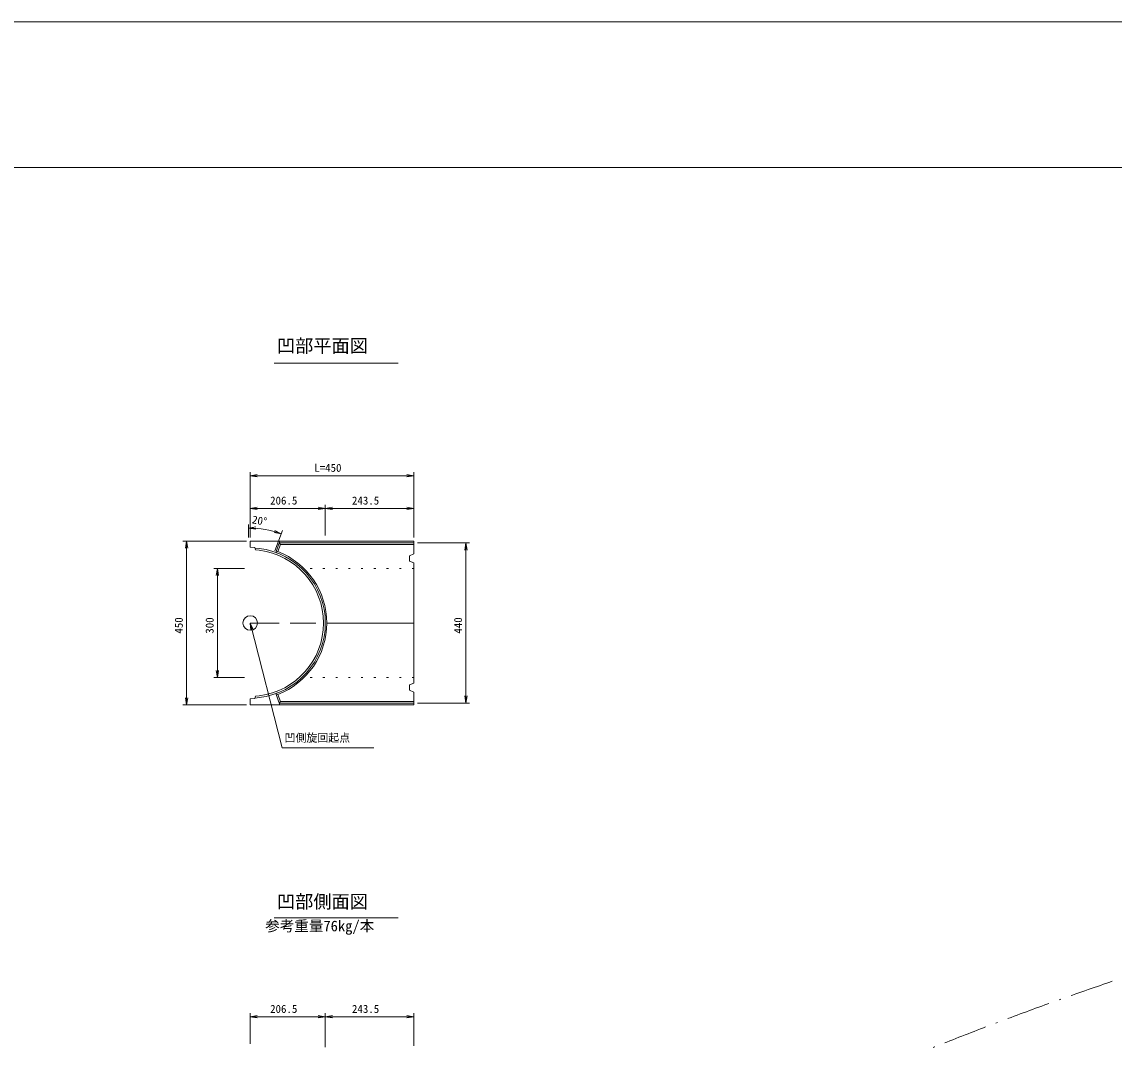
# Model space of a CAD drawing. Units: millimetres, scale not verified. Extents: x 43 to 84043, y -1 to 59399.
# Drawn here: x 42043 to 57056, y 45295 to 59399 of the extents above; entities that cross this region are included whole.
import ezdxf
from ezdxf.enums import TextEntityAlignment as Align

# ---------------------------------------------------------------- set-up
doc = ezdxf.new("R2010")
doc.units = ezdxf.units.MM
doc.header["$LTSCALE"] = 100
for name, pattern in [('CHAIN', [18.5, 12, -1.5, 3.5, -1.5]), ('DASHED_DOTTED', [9.25, 6, -1.5, 0.25, -1.5]), ('DOTTED', [1.75, 0.25, -1.5])]:
    doc.linetypes.add(name, pattern=pattern)
for name, color, linetype, lineweight in [('0_2', 7, 'Continuous', 18), ('D-STR-DIM（寸法）', 7, 'Continuous', 18), ('D-STR-HTXT（旗揚げ）', 4, 'Continuous', 18), ('D-STR-STR2（構造物）', 7, 'Continuous', 18), ('D-STR-STRn（構造物）', 7, 'Continuous', 18), ('D-STR（構造物外形線）', 1, 'Continuous', 18), ('D-TTL(外枠）', 2, 'Continuous', 18), ('DEFPOINTS_3', 8, 'Continuous', 18)]:
    doc.layers.add(name, color=color, linetype=linetype, lineweight=lineweight)
doc.layers.add('D-STR-TXT（文字）', color=7, linetype='Continuous')
doc.layers.add('D-TTL-TXT（文字）', color=7, linetype='Continuous')
doc.styles.add('ＭＳ ゴシック', font='')
doc.styles.get('ＭＳ ゴシック').set_extended_font_data('MS Gothic')

msp = doc.modelspace()

# ---------------------------------------------------------------- linework, layer by layer
at = {"layer": '0_2'}
for p, q in [((45181.9, 53162.3), (45279.4, 53178.5)), ((45279.4, 53146), (45181.9, 53162.3)), ((45181.9, 53162.3), (45194.9, 53162.3)), ((47334.4, 53178.5), (47431.9, 53162.3)), ((47431.9, 53162.3), (47334.4, 53146)), ((47431.9, 53162.3), (47418.9, 53162.3)), ((45181.9, 52712.3), (45279.4, 52728.5)), ((45279.4, 52696), (45181.9, 52712.3)), ((45181.9, 52712.3), (45194.9, 52712.3)), ((46116.9, 52728.5), (46214.4, 52712.3)), ((46214.4, 52712.3), (46116.9, 52696)), ((46214.4, 52712.3), (46201.4, 52712.3)), ((46214.4, 52712.3), (46311.9, 52728.5)), ((46311.9, 52696), (46214.4, 52712.3)), ((46214.4, 52712.3), (46227.4, 52712.3)), ((47334.4, 52728.5), (47431.9, 52712.3)), ((47431.9, 52712.3), (47334.4, 52696)), ((47431.9, 52712.3), (47418.9, 52712.3)), ((45160.7, 52441.6), (45258.3, 52457.4)), ((45258.1, 52424.9), (45160.7, 52441.6)), ((45160.7, 52441.6), (45173.7, 52441.6)), ((45520.5, 52411.1), (45606.8, 52363)), ((44291.7, 52164.8), (44308, 52262.3)), ((44308, 52262.3), (44324.2, 52164.8)), ((44308, 52262.3), (44308, 52249.3)), ((45606.8, 52363), (45509.5, 52380.6)), ((45606.8, 52363), (45594.6, 52367.3)), ((48130.6, 52139.8), (48146.8, 52237.3)), ((48146.8, 52237.3), (48163.1, 52139.8)), ((48146.8, 52237.3), (48146.8, 52224.3)), ((44715.6, 51789.8), (44731.9, 51887.3)), ((44731.9, 51887.3), (44748.1, 51789.8)), ((44731.9, 51887.3), (44731.9, 51874.3)), ((45190.2, 51038.8), (45181.9, 51137.3)), ((45181.9, 51137.3), (45221.7, 51046.8)), ((45181.9, 51137.3), (45185.1, 51124.7)), ((44731.9, 50387.3), (44715.6, 50484.8)), ((44748.1, 50484.8), (44731.9, 50387.3)), ((44731.9, 50387.3), (44731.9, 50400.3)), ((44308, 50012.3), (44291.7, 50109.8)), ((44324.2, 50109.8), (44308, 50012.3)), ((44308, 50012.3), (44308, 50025.3)), ((48146.8, 50037.3), (48130.6, 50134.8)), ((48163.1, 50134.8), (48146.8, 50037.3)), ((48146.8, 50037.3), (48146.8, 50050.3)), ((45181.9, 45726.5), (45279.4, 45742.8)), ((45279.4, 45710.3), (45181.9, 45726.5)), ((45181.9, 45726.5), (45194.9, 45726.5)), ((46116.9, 45742.8), (46214.4, 45726.5)), ((46214.4, 45726.5), (46116.9, 45710.3)), ((46214.4, 45726.5), (46201.4, 45726.5)), ((46214.4, 45726.5), (46311.9, 45742.8)), ((46311.9, 45710.3), (46214.4, 45726.5)), ((46214.4, 45726.5), (46227.4, 45726.5)), ((47334.4, 45742.8), (47431.9, 45726.5)), ((47431.9, 45726.5), (47334.4, 45710.3)), ((47431.9, 45726.5), (47418.9, 45726.5))]:
    msp.add_line(p, q, dxfattribs=at)
at = {"layer": 'D-STR-DIM（寸法）'}
for p, q in [((45511, 54709.4), (47214.1, 54709.4)), ((45181.9, 52312.3), (45181.9, 53212.3)), ((47418.9, 53162.3), (45194.9, 53162.3)), ((47431.9, 52312.3), (47431.9, 53212.3)), ((45181.9, 52312.3), (45181.9, 52762.3)), ((46201.4, 52712.3), (45194.9, 52712.3)), ((46214.4, 52342.3), (46214.4, 52762.3)), ((46214.4, 52342.3), (46214.4, 52762.3)), ((47418.9, 52712.3), (46227.4, 52712.3)), ((47431.9, 52312.3), (47431.9, 52762.3)), ((45160.7, 52312.3), (45160.7, 52491.6)), ((45522.4, 52131), (45623.9, 52409.9)), ((45131.9, 52262.3), (44258, 52262.3)), ((44308, 52249.3), (44308, 50025.3)), ((47481.9, 52237.3), (48196.8, 52237.3)), ((48146.8, 52224.3), (48146.8, 50050.3)), ((45101.9, 51887.3), (44681.9, 51887.3)), ((44731.9, 51874.3), (44731.9, 50400.3)), ((45101.9, 50387.3), (44681.9, 50387.3)), ((45131.9, 50012.3), (44258, 50012.3)), ((47481.9, 50037.3), (48196.8, 50037.3)), ((45511, 47086), (47214.1, 47086)), ((45181.9, 45356.5), (45181.9, 45776.5)), ((46201.4, 45726.5), (45194.9, 45726.5)), ((46214.4, 45306.5), (46214.4, 45776.5)), ((46214.4, 45306.5), (46214.4, 45776.5)), ((47418.9, 45726.5), (46227.4, 45726.5)), ((47431.9, 45326.5), (47431.9, 45776.5))]:
    msp.add_line(p, q, dxfattribs=at)
at = {"layer": 'D-STR-DIM（寸法）', "color": 2}
msp.add_circle((45181.9, 51137.3), 100, dxfattribs=at)
at = {"layer": 'D-STR-DIM（寸法）'}
msp.add_arc((45160.7, 51137.3), 1304.3, 70.57105, 89.42895, dxfattribs=at)
at = {"layer": 'D-STR-HTXT（旗揚げ）', "color": 7}
for p, q in [((45185.1, 51124.7), (45619.4, 49421.6)), ((45619.4, 49421.6), (46878.9, 49421.6))]:
    msp.add_line(p, q, dxfattribs=at)
at = {"layer": 'D-STR-STR2（構造物）', "linetype": 'DOTTED'}
for p, q in [((47431.9, 51887.3), (45854.6, 51887.3)), ((47431.9, 50387.3), (45854.6, 50387.3))]:
    msp.add_line(p, q, dxfattribs=at)
at = {"layer": 'D-STR-STRn（構造物）', "linetype": 'CHAIN'}
msp.add_line((47431.9, 51137.3), (45181.9, 51137.3), dxfattribs=at)
at = {"layer": 'D-STR-STRn（構造物）', "color": 2, "linetype": 'DASHED_DOTTED'}
msp.add_arc((73116.4, -1127.9), 50000, 85.44825, 111.8037, dxfattribs=at)
at = {"layer": 'D-STR（構造物外形線）'}
for p, q in [((47431.9, 52262.3), (45181.9, 52262.3)), ((45181.9, 52262.3), (45181.9, 52179.9)), ((45535, 52107.5), (45591.3, 52262.3)), ((47431.9, 52262.3), (47431.9, 52087.4)), ((45246.9, 52173.3), (45181.9, 52179.9)), ((45256.9, 52142.1), (45246.9, 52173.3)), ((45306.9, 52162.2), (45248.5, 52168.1)), ((45306.9, 52137), (45256.9, 52142.1)), ((45560.6, 52119.3), (45535, 52107.5)), ((45560.6, 52119.3), (45596.2, 52217.2)), ((45596.2, 52217.2), (45582.2, 52237.3)), ((47431.9, 52237.3), (45582.2, 52237.3)), ((47431.9, 52217.2), (45596.2, 52217.2)), ((47371.9, 52062.2), (47431.9, 52087.4)), ((47371.9, 51987.2), (47371.9, 52062.2)), ((47431.9, 51962.3), (47371.9, 51987.2)), ((47431.9, 50312.3), (47431.9, 51962.3)), ((47431.9, 50312.3), (47371.9, 50287.4)), ((45560.6, 50155.3), (45535, 50167)), ((45535, 50167), (45591.3, 50012.3)), ((45560.6, 50155.3), (45596.2, 50057.4)), ((47371.9, 50287.4), (47371.9, 50212.4)), ((47371.9, 50212.4), (47431.9, 50187.2)), ((47431.9, 50187.2), (47431.9, 50012.3)), ((45246.9, 50101.3), (45181.9, 50094.6)), ((45181.9, 50094.6), (45181.9, 50012.3)), ((47431.9, 50012.3), (45181.9, 50012.3)), ((45256.9, 50132.4), (45246.9, 50101.3)), ((45306.9, 50112.4), (45248.5, 50106.5)), ((45306.9, 50137.6), (45256.9, 50132.4)), ((45596.2, 50057.4), (45582.2, 50037.3)), ((47431.9, 50037.3), (45582.2, 50037.3)), ((47431.9, 50057.4), (45596.2, 50057.4))]:
    msp.add_line(p, q, dxfattribs=at)
for radius, start, end in [(1032.5, 276.95359, 83.04641), (1007.5, 277.12702, 82.87298), (1052.5, 291.08882, 68.91118)]:
    msp.add_arc((45181.9, 51137.3), radius, start, end, dxfattribs=at)
at = {"layer": 'D-TTL(外枠）'}
msp.add_line((2543.4, 57398.8), (82043.4, 57398.8), dxfattribs=at)
at = {"layer": 'DEFPOINTS_3'}
msp.add_line((43.4, 59398.8), (84043.4, 59398.8), dxfattribs=at)

# ---------------------------------------------------------------- texts
at = {"layer": 'D-STR-DIM（寸法）', "style": 'ＭＳ ゴシック'}
for s, p in [('L=450', (46062.1, 53182.3)), ('206.5', (45455.6, 52732.3)), ('243.5', (46580.6, 52732.3)), ('206.5', (45455.6, 45746.5)), ('243.5', (46580.6, 45746.5))]:
    msp.add_text(s, height=110, dxfattribs=at).set_placement(p, align=Align.BOTTOM_LEFT)
for s, rotation, p in [('20°', 350, (45194.2, 52476.1)), ('450', 90, (44288, 50991.8)), ('300', 90, (44711.9, 50990.7)), ('440', 90, (48126.8, 50991.8))]:
    msp.add_text(s, height=110, rotation=rotation, dxfattribs=at).set_placement(p, align=Align.BOTTOM_LEFT)
at = {"layer": 'D-STR-TXT（文字）', "style": 'ＭＳ ゴシック'}
msp.add_text('凹側旋回起点', height=110, dxfattribs=at).set_placement((45654.9, 49471.6), align=Align.BOTTOM_LEFT)
at = {"layer": 'D-TTL-TXT（文字）', "style": 'ＭＳ ゴシック'}
for s, height, p in [('凹部平面図', 183.3, (45549.7, 54800.9)), ('凹部側面図', 183.3, (45549.7, 47162.5)), ('参考重量76kg/本', 146.6, (45388.1, 46857.2))]:
    msp.add_text(s, height=height, dxfattribs=at).set_placement(p, align=Align.BOTTOM_LEFT)

doc.saveas('drawing.dxf')
